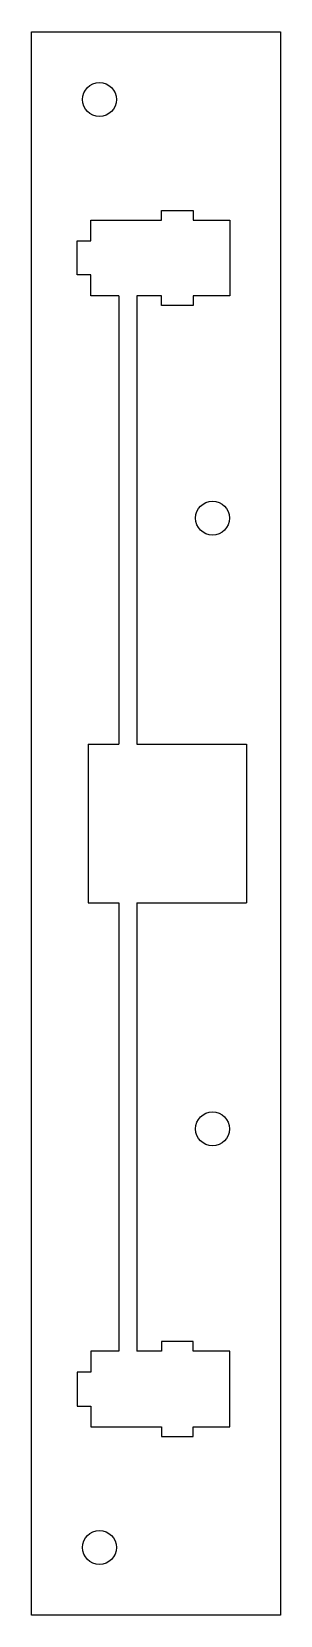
# Model space of a CAD drawing. Extents: x -12 to 10, y -70 to 70.
import ezdxf

# ---------------------------------------------------------------- set-up
doc = ezdxf.new("R2010")
doc.units = 0
doc.layers.add('MODELSKETCH_VISIBLE', color=7, linetype='CONTINUOUS')

msp = doc.modelspace()

# ---------------------------------------------------------------- linework, layer by layer
at = {"layer": 'MODELSKETCH_VISIBLE'}
for p, q in [((-12, 70), (10, 70)), ((-12, -70), (-12, 70)), ((10, 70), (10, -70)), ((-6.77, 51.5), (-6.77, 53.35)), ((-6.77, 53.35), (-0.5, 53.35)), ((-0.5, 53.35), (-0.5, 54.2)), ((-0.5, 54.2), (2.3, 54.2)), ((2.3, 54.2), (2.3, 53.35)), ((2.3, 53.35), (5.53, 53.35)), ((5.53, 53.35), (5.53, 46.65)), ((-7.97, 51.5), (-6.77, 51.5)), ((-7.97, 48.5), (-7.97, 51.5)), ((-6.77, 48.5), (-7.97, 48.5)), ((-6.77, 46.65), (-6.77, 48.5)), ((-4.3, 46.65), (-6.77, 46.65)), ((-4.3, 46.65), (-4.3, 7)), ((-2.7, 46.65), (-2.7, 7)), ((-0.5, 46.65), (-2.7, 46.65)), ((-0.5, 45.8), (-0.5, 46.65)), ((2.3, 46.65), (2.3, 45.8)), ((5.53, 46.65), (2.3, 46.65)), ((2.3, 45.8), (-0.5, 45.8)), ((-7, 7), (-4.3, 7)), ((-7, 7), (-7, -7)), ((-2.7, 7), (7, 7)), ((7, 7), (7, -7)), ((-7, -7), (-4.3, -7)), ((-4.3, -7), (-4.3, -46.65)), ((-2.7, -7), (-2.7, -46.65)), ((-2.7, -7), (7, -7)), ((2.3, -45.8), (-0.5, -45.8)), ((-0.5, -45.8), (-0.5, -46.65)), ((2.3, -46.65), (2.3, -45.8)), ((-4.3, -46.65), (-6.77, -46.65)), ((-6.77, -46.65), (-6.77, -48.5)), ((-0.5, -46.65), (-2.7, -46.65)), ((5.53, -46.65), (2.3, -46.65)), ((5.53, -53.35), (5.53, -46.65)), ((-7.97, -48.5), (-7.97, -51.5)), ((-6.77, -48.5), (-7.97, -48.5)), ((-7.97, -51.5), (-6.77, -51.5)), ((-6.77, -51.5), (-6.77, -53.35)), ((-6.77, -53.35), (-0.5, -53.35)), ((-0.5, -53.35), (-0.5, -54.2)), ((-0.5, -54.2), (2.3, -54.2)), ((2.3, -53.35), (5.53, -53.35)), ((2.3, -54.2), (2.3, -53.35)), ((10, -70), (-12, -70))]:
    msp.add_line(p, q, dxfattribs=at)
for centre in [(-6, 64), (4, 27), (4, -27), (-6, -64)]:
    msp.add_circle(centre, 1.5, dxfattribs=at)

doc.saveas('drawing.dxf')
